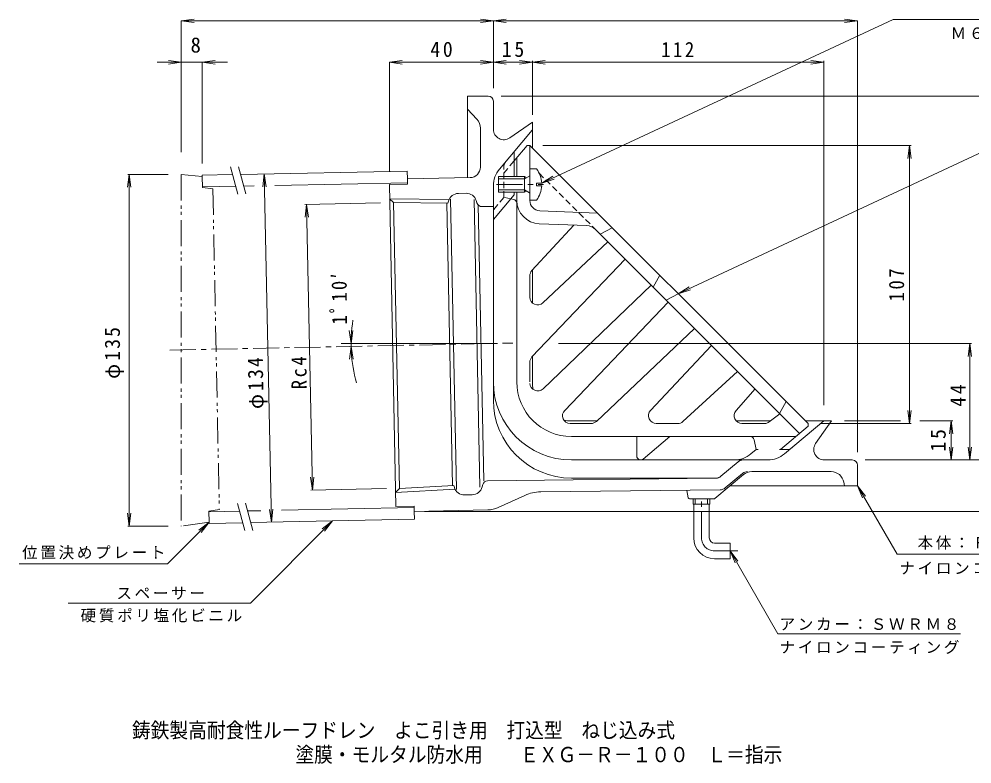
# Model space of a CAD drawing. Units: millimetres, scale not verified. Extents: x -212 to 343, y -275 to 261.
# Drawn here: x -211.6 to 154.8, y -274.7 to 12 of the extents above; entities that cross this region are included whole.
import ezdxf
from ezdxf.enums import TextEntityAlignment as Align

# ---------------------------------------------------------------- set-up
doc = ezdxf.new("R2010")
doc.units = ezdxf.units.MM
doc.header["$LTSCALE"] = 2
for name, pattern in [('CHAIN1', [8, 5, -1, 1, -1]), ('DASHED1', [1.8, 1.2, -0.6]), ('DOUBLE_CHAIN1', [8.8, 5, -1, 0.6, -0.6, 0.6, -1])]:
    doc.linetypes.add(name, pattern=pattern)
for name, color, linetype, lineweight in [('0-0', 3, 'Continuous', 9), ('0-2', 6, 'Continuous', 5), ('0-3', 4, 'Continuous', 9), ('0-4', 7, 'Continuous', 9), ('0-5', 7, 'Continuous', 9)]:
    doc.layers.add(name, color=color, linetype=linetype, lineweight=lineweight)
doc.layers.add('F-4', color=2, linetype='Continuous')
doc.styles.add('ＭＳ ゴシック', font='')
doc.styles.get('ＭＳ ゴシック').set_extended_font_data('MS Gothic')

msp = doc.modelspace()

# ---------------------------------------------------------------- linework, layer by layer
at = {"layer": '0-0'}
for p, q in [((-31.238, -17.68), (-39.238, -17.68)), ((-39.238, -17.68), (-39.238, -49.073)), ((-29.238, -19.68), (-29.238, -30.499)), ((-35.581, -26.602), (-39.238, -22.68)), ((-22.943, -33.776), (-14.238, -27.68)), ((-14.238, -37.68), (-14.238, -27.68)), ((-34.238, -45.052), (-34.238, -30.012)), ((-26.898, -45.768), (-14.355, -30.82)), ((-21.238, -48.68), (-21.238, -39.023)), ((-69.238, -51.685), (-62.239, -51.542)), ((-29.238, -134.68), (-29.238, -52.196)), ((-21.238, -55.68), (-21.238, -54.68)), ((-69.126, -57.169), (-46.237, -57.418)), ((-46.699, -58.891), (-46.496, -58.124)), ((-43.408, -169.048), (-45.682, -57.397)), ((-39.745, -55.085), (-42.71, -55.145)), ((-34.425, -168.127), (-36.678, -57.488)), ((-35.566, -58.8), (-35.841, -57.907)), ((-21.238, -55.68), (-29.238, -65.215)), ((-67.617, -58.663), (-46.699, -58.891)), ((-44.939, -167.564), (-47.152, -58.886)), ((-32.974, -165.72), (-35.136, -59.555)), ((-33.614, -60.211), (-29.238, -60.122)), ((-14.238, -97.275), (-14.238, -84.607)), ((-29.238, -112.883), (-87.832, -112.883)), ((-14.238, -127.68), (-14.238, -117.879)), ((0.762, -142.68), (10.564, -142.68)), ((64.095, -142.68), (77.29, -142.68)), ((82.674, -155.341), (97.762, -142.68)), ((90.763, -142.68), (100.762, -142.68)), ((94.667, -151.386), (100.762, -142.68)), ((25.886, -148.68), (25.886, -156.214)), ((38.612, -148.68), (28.295, -157.337)), ((71.762, -153.68), (69.784, -155.341)), ((71.762, -153.68), (72.582, -153.68)), ((80.76, -153.68), (83.561, -153.68)), ((76.246, -157.68), (0.762, -157.68)), ((58.241, -163.991), (64.926, -158.382)), ((108.762, -157.68), (97.943, -157.68)), ((110.762, -159.68), (110.762, -167.68)), ((-31.451, -165.702), (56.348, -164.693)), ((56.328, -164.68), (0.762, -164.68)), ((55.902, -172.563), (66.882, -163.35)), ((59.894, -168.478), (66.564, -162.882)), ((70.096, -162.18), (100.589, -162.18)), ((-33.362, -167.192), (-33.597, -168.082)), ((110.762, -167.68), (61.721, -167.68)), ((105.509, -166.286), (105.762, -167.68)), ((-66.825, -170.175), (-43.964, -168.994)), ((-37.383, -171.061), (-40.348, -171.121)), ((-17.137, -171.337), (-27.347, -176.027)), ((58.008, -169.174), (-11.047, -169.968)), ((45.685, -172.274), (45.144, -169.431)), ((55.58, -172.68), (46.176, -172.68)), ((-31.318, -176.939), (-59.674, -177.516))]:
    msp.add_line(p, q, dxfattribs=at)
at = {"layer": '0-0', "linetype": 'DASHED1'}
for q in [(-25.238, -44.881), (-29.238, -61.447)]:
    msp.add_line((-25.238, -56.68), q, dxfattribs=at)
at = {"layer": '0-0', "linetype": 'CHAIN1'}
msp.add_line((-153.654, -115.417), (-21.799, -112.731), dxfattribs=at)
at = {"layer": '0-0', "color": 2}
for p, q in [((47.587, -174.68), (47.587, -172.68)), ((47.587, -174.68), (53.937, -174.68)), ((47.762, -187.68), (47.762, -174.68)), ((48.402, -174.68), (48.402, -172.68)), ((53.122, -174.68), (53.122, -172.68)), ((53.762, -187.68), (53.762, -174.68)), ((53.937, -174.68), (53.937, -172.68)), ((55.762, -189.68), (61.762, -189.68)), ((61.762, -189.68), (61.762, -195.68)), ((55.762, -195.68), (61.762, -195.68))]:
    msp.add_line(p, q, dxfattribs=at)
at = {"layer": '0-0', "color": 2, "linetype": 'CHAIN1'}
for p, q in [((50.762, -187.68), (50.762, -172.68)), ((55.762, -192.68), (64.762, -192.68))]:
    msp.add_line(p, q, dxfattribs=at)
at = {"layer": '0-0'}
for points in [[(-38.156, -49.051), (-62.28, -49.543), (-62.239, -51.542)], [(-69.238, -51.685), (-66.713, -175.659), (-59.714, -175.516), (-59.674, -177.516)], [(-69.126, -57.169), (-67.617, -58.663), (-65.378, -168.62), (-66.825, -170.175)], [(-65.378, -168.62), (-44.486, -167.541), (-44.253, -168.299)]]:
    msp.add_lwpolyline(points, dxfattribs=at)
for centre, radius, start, end in [((-31.238, -19.68), 2, 0, 90), ((-39.238, -30.012), 5, 0, 43.00027), ((-25.238, -30.499), 4, 180, 305.00014), ((-14.738, -30.498), 0.5, 320.0007, 0), ((-38.238, -45.052), 4, 271.16652, 0), ((-19.238, -52.196), 10, 140.00003, 180), ((-42.629, -59.144), 4, 91.16652, 165.22128), ((-39.664, -59.084), 4, 17.11217, 91.16687), ((-33.654, -58.211), 2, 197.11159, 271.16689), ((0.762, -127.68), 30, 180, 270), ((0.762, -127.68), 15, 180, 191.08398), ((0.762, -134.68), 30, 180, 270), ((0.762, -127.68), 15, 258.9164, 270), ((83.561, -150.68), 3, 270, 309.99988), ((97.943, -153.68), 4, 144.99966, 270), ((27.352, -156.214), 1.466, 180, 309.99997), ((63.356, -147.68), 10, 270, 309.99986), ((76.246, -147.68), 10, 270, 309.99995), ((66.854, -160.68), 3, 90, 129.99988), ((108.762, -159.68), 2, 0, 90), ((56.328, -161.68), 3, 270, 309.99988), ((56.313, -161.693), 3, 270.65973, 309.99962), ((68.492, -165.18), 3, 90, 130.00003), ((70.096, -167.18), 5, 90, 129.99995), ((100.589, -167.18), 5, 10.30489, 90), ((-40.43, -167.122), 4, 197.112, 271.16687), ((-37.465, -167.062), 4, 271.16652, 345.22145), ((-31.429, -167.702), 2, 90.65926, 165.22137), ((57.973, -166.174), 3, 270.65878, 309.99977), ((-10.875, -184.967), 15, 90.65897, 114.67551), ((46.176, -172.18), 0.5, 190.78464, 270), ((55.58, -172.18), 0.5, 270, 309.9993), ((-31.522, -166.941), 10, 271.16658, 294.67548)]:
    msp.add_arc(centre, radius, start, end, dxfattribs=at)
at = {"layer": '0-0', "linetype": 'DASHED1'}
msp.add_arc((-22.238, -44.881), 3, 139.99997, 180, dxfattribs=at)
at = {"layer": '0-0', "color": 2}
for radius in [8, 2]:
    msp.add_arc((55.762, -187.68), radius, 180, 270, dxfattribs=at)
at = {"layer": '0-0', "color": 2, "linetype": 'CHAIN1'}
msp.add_arc((55.762, -187.68), 5, 180, 270, dxfattribs=at)
at = {"layer": '0-2'}
for p, q in [((-21.238, -42.589), (-16.238, -36.68)), ((-15.238, -57.831), (-15.238, -36.68)), ((-20.238, -48.68), (-20.238, -41.407)), ((-20.238, -54.68), (-20.238, -127.68)), ((-21.443, -57.439), (-22.531, -57.222)), ((-11.391, -61.828), (10.762, -62.68)), ((1.63, -67.304), (-14.449, -84.837)), ((6.654, -67.526), (-11.584, -66.824)), ((9.998, -68.987), (88.474, -147.463)), ((16.419, -68.337), (11.823, -70.812)), ((14.813, -73.802), (-10.186, -97.228)), ((-14.413, -118.063), (21.383, -80.372)), ((-15.238, -95.039), (-15.238, -86.865)), ((34.727, -86.645), (32.252, -91.241)), ((31.467, -90.456), (-10.157, -130.279)), ((37.202, -96.191), (41.798, -93.716)), ((37.987, -96.976), (-1.836, -138.599)), ((10.38, -142.856), (48.071, -107.06)), ((54.641, -113.63), (31.215, -138.629)), ((-15.238, -127.68), (-15.238, -120.129)), ((64.626, -123.615), (43.606, -142.891)), ((64.074, -138.704), (71.377, -130.366)), ((83.277, -135.195), (80.802, -139.791)), ((76.785, -143.065), (80.921, -139.91)), ((0.762, -143.68), (8.314, -143.68)), ((33.404, -143.68), (41.578, -143.68)), ((66.331, -143.68), (74.965, -143.68)), ((81.126, -153.68), (91.763, -144.68)), ((91.763, -144.68), (91.763, -143.68)), ((87.035, -148.68), (0.762, -148.68)), ((71.004, -149.886), (71.763, -153.68))]:
    msp.add_line(p, q, dxfattribs=at)
at = {"layer": '0-2', "linetype": 'DASHED1'}
for p, q in [((-25.238, -47.317), (-21.238, -42.589)), ((-11.61, -47.379), (9.998, -68.987)), ((-22.531, -57.222), (-25.238, -56.68))]:
    msp.add_line(p, q, dxfattribs=at)
at = {"layer": '0-2', "color": 4, "lineweight": 9}
for p, q in [((-12.638, -45.68), (-15.238, -45.68)), ((-27.238, -48.68), (-27.238, -54.68)), ((-17.238, -48.68), (-27.238, -48.68)), ((-17.238, -49.55), (-27.238, -49.55)), ((-17.238, -49.55), (-15.365, -48.498)), ((-17.238, -48.68), (-16.474, -49.121)), ((-17.238, -48.68), (-17.238, -54.68)), ((-12.638, -52.159), (-12.638, -51.201)), ((-10.649, -51.201), (-12.638, -51.201)), ((-17.238, -53.81), (-27.238, -53.81)), ((-17.238, -54.68), (-27.238, -54.68)), ((-17.238, -53.81), (-15.365, -54.862)), ((-17.238, -54.68), (-16.474, -54.239)), ((-10.649, -52.159), (-12.638, -52.159)), ((-12.638, -57.68), (-15.238, -57.68))]:
    msp.add_line(p, q, dxfattribs=at)
at = {"layer": '0-2', "color": 4, "linetype": 'CHAIN1', "lineweight": 9}
msp.add_line((-27.995, -51.68), (-9.951, -51.68), dxfattribs=at)
at = {"layer": '0-2'}
msp.add_lwpolyline([(-16.238, -36.68), (-15.238, -36.68), (91.763, -143.68)], dxfattribs=at)
at = {"layer": '0-2', "color": 4, "lineweight": 9}
for centre, radius, start, end in [((-20.638, -51.68), 10, 2.74562, 36.86987), ((-15.488, -48.28), 0.25, 299.32918, 0), ((-15.488, -55.08), 0.25, 0, 60.67082), ((-20.638, -51.68), 10, 323.13013, 357.25438)]:
    msp.add_arc(centre, radius, start, end, dxfattribs=at)
at = {"layer": '0-2'}
for centre, radius, start, end in [((-21.738, -58.91), 1.5, 0, 78.6897), ((-11.238, -57.831), 9, 180, 267.79758), ((-11.238, -57.831), 4, 180, 267.79758), ((6.462, -72.522), 5, 45.0002, 87.79736), ((-12.238, -86.865), 3, 137.47789, 180.00017), ((-12.238, -95.039), 3, 180.00034, 313.13882), ((-12.238, -120.129), 3, 136.47731, 180.00017), ((0.762, -127.68), 21, 180, 270), ((-12.23, -128.111), 3, 181.89812, 313.73378), ((0.332, -140.673), 3, 136.26622, 268.10188), ((33.404, -140.68), 3, 136.86118, 269.99966), ((66.331, -140.68), 3, 138.78688, 270), ((8.314, -140.68), 3, 269.99983, 313.52269), ((0.762, -127.68), 16, 268.10173, 270), ((41.578, -140.68), 3, 269.99983, 312.52211), ((74.965, -140.68), 3, 270, 307.34552), ((69.533, -150.18), 1.5, 11.30965, 90)]:
    msp.add_arc(centre, radius, start, end, dxfattribs=at)
at = {"layer": '0-3', "color": 7}
for p, q in [((-130.294, -44.926), (-127.495, -55.372)), ((-127.205, -44.863), (-124.406, -55.309)), ((-127.657, -174.399), (-124.858, -184.845)), ((-124.568, -174.337), (-121.769, -184.782))]:
    msp.add_line(p, q, dxfattribs=at)
at = {"layer": '0-3'}
for p, q in [((-126.405, -47.848), (-62.341, -46.543)), ((-62.28, -49.543), (-62.341, -46.543)), ((-141.229, -48.15), (-129.494, -47.911)), ((-141.219, -48.65), (-141.229, -48.15)), ((-113.239, -52.081), (-62.249, -51.042)), ((-141.138, -52.649), (-128.295, -52.387)), ((-125.206, -52.324), (-121.237, -52.243)), ((-138.593, -177.623), (-126.857, -177.384)), ((-123.768, -177.321), (-118.692, -177.217)), ((-110.694, -177.055), (-59.704, -176.016)), ((-59.674, -177.516), (-59.613, -180.515)), ((-138.511, -181.622), (-138.501, -182.122)), ((-138.501, -182.122), (-125.658, -181.86)), ((-122.569, -181.798), (-59.613, -180.515))]:
    msp.add_line(p, q, dxfattribs=at)
at = {"layer": '0-3', "color": 7, "linetype": 'DOUBLE_CHAIN1'}
for p, q in [((-141.219, -48.65), (-149.238, -47.83)), ((-149.238, -47.83), (-149.238, -183.161)), ((-141.219, -48.65), (-141.133, -52.899)), ((-137.123, -53.317), (-141.133, -52.899)), ((-137.123, -53.317), (-134.609, -176.792)), ((-138.511, -181.622), (-149.238, -183.161))]:
    msp.add_line(p, q, dxfattribs=at)
msp.add_lwpolyline([(-134.609, -176.792), (-138.598, -177.373), (-138.511, -181.622)], dxfattribs=at)
at = {"layer": '0-4'}
for p, q in [((-149.238, 11.304), (-144.28, 11.957)), ((-149.238, 11.304), (-29.238, 11.304)), ((-149.238, 11.304), (-144.28, 10.651)), ((-149.238, -39.312), (-149.238, 11.304)), ((-29.238, 11.304), (-34.195, 11.957)), ((-29.238, 11.304), (-34.195, 10.651)), ((-29.238, 11.304), (-24.28, 11.957)), ((-29.238, 11.304), (110.762, 11.304)), ((-29.238, 11.304), (-24.28, 10.651)), ((-29.238, -14.68), (-29.238, 11.304)), ((110.762, 11.304), (105.805, 11.957)), ((110.762, 11.304), (105.805, 10.651)), ((110.762, -154.68), (110.762, 11.304)), ((-131.413, -4.696), (-158.559, -4.696)), ((-149.238, -4.696), (-154.195, -4.043)), ((-149.238, -4.696), (-154.195, -5.349)), ((-141.219, -4.696), (-136.262, -4.043)), ((-141.219, -4.696), (-136.262, -5.349)), ((-141.219, -43.65), (-141.219, -4.696)), ((-69.238, -4.696), (-64.28, -4.043)), ((-69.238, -4.696), (-29.238, -4.696)), ((-69.238, -4.696), (-64.28, -5.349)), ((-69.238, -46.685), (-69.238, -4.696)), ((-29.238, -4.696), (-34.195, -4.043)), ((-29.238, -4.696), (-34.195, -5.349)), ((-29.238, -4.696), (-24.28, -4.043)), ((-29.238, -4.696), (-14.238, -4.696)), ((-29.238, -4.696), (-24.28, -5.349)), ((-14.238, -4.696), (-19.195, -4.043)), ((-14.238, -4.696), (-19.195, -5.349)), ((-14.238, -4.696), (-9.28, -4.043)), ((-14.238, -4.096), (-14.238, -24.958)), ((-14.238, -4.696), (97.762, -4.696)), ((-14.238, -4.696), (-9.28, -5.349)), ((97.762, -4.696), (92.805, -4.043)), ((97.762, -4.696), (92.805, -5.349)), ((97.762, -4.096), (97.762, -136.629)), ((-26.238, -17.68), (163.362, -17.68)), ((-10.238, -36.68), (131.362, -36.68)), ((130.762, -36.68), (130.11, -41.637)), ((130.762, -36.68), (130.762, -143.68)), ((130.762, -36.68), (131.415, -41.637)), ((-169.238, -47.83), (-169.89, -52.788)), ((-154.238, -47.83), (-169.838, -47.83)), ((-169.238, -47.83), (-169.238, -183.161)), ((-169.238, -47.83), (-168.585, -52.788)), ((-117.329, -47.663), (-117.881, -52.632)), ((-117.329, -47.663), (-114.601, -181.635)), ((-117.329, -47.663), (-116.576, -52.606)), ((-72.616, -58.765), (-101.688, -59.357)), ((-101.088, -59.345), (-101.64, -64.314)), ((-101.088, -59.345), (-98.849, -169.302)), ((-101.088, -59.345), (-100.335, -64.288)), ((-83.983, -112.883), (-84.636, -107.926)), ((-83.983, -112.883), (-83.331, -107.926)), ((154.591, -112.883), (-4.154, -112.883)), ((153.991, -112.883), (153.338, -117.84)), ((153.991, -157.68), (153.991, -112.883)), ((153.991, -112.883), (154.644, -117.84)), ((-83.972, -113.998), (-84.524, -118.967)), ((-83.972, -113.998), (-83.219, -118.94)), ((130.762, -143.68), (130.11, -138.723)), ((130.762, -143.68), (131.415, -138.723)), ((105.762, -142.68), (127.348, -142.68)), ((134.716, -142.68), (147.362, -142.68)), ((146.762, -142.68), (146.11, -147.637)), ((146.762, -142.68), (146.762, -157.68)), ((146.762, -142.68), (147.415, -147.637)), ((96.763, -143.68), (131.362, -143.68)), ((146.762, -157.68), (146.11, -152.723)), ((146.762, -157.68), (147.415, -152.723)), ((153.991, -157.68), (153.338, -152.723)), ((153.991, -157.68), (154.644, -152.723)), ((113.762, -157.68), (163.362, -157.68)), ((-98.849, -169.302), (-99.602, -164.359)), ((-98.849, -169.302), (-98.297, -164.332)), ((-70.377, -168.722), (-99.449, -169.314)), ((-169.238, -183.161), (-169.89, -178.204)), ((-169.238, -183.161), (-168.585, -178.204)), ((-114.601, -181.635), (-115.355, -176.692)), ((-114.601, -181.635), (-114.05, -176.666)), ((163.362, -177.516), (-55.674, -177.516)), ((-154.238, -183.161), (-169.838, -183.161))]:
    msp.add_line(p, q, dxfattribs=at)
msp.add_arc((-29.238, -112.883), 54.745, 170.53571, 196.065, dxfattribs=at)
at = {"layer": '0-5'}
for p, q in [((-10.649, -51.201), (124.513, 11.826)), ((202.59, 11.826), (124.513, 11.826)), ((41.798, -93.716), (179.038, -29.72)), ((-10.649, -51.201), (-6.432, -48.515)), ((-10.649, -51.201), (-5.881, -49.698)), ((41.798, -93.716), (46.015, -91.029)), ((41.798, -93.716), (46.567, -92.212)), ((110.762, -167.68), (113.806, -171.647)), ((110.762, -167.68), (112.676, -172.3)), ((110.762, -167.68), (125.949, -193.985)), ((-138.511, -181.622), (-154.554, -197.664)), ((-138.511, -181.622), (-142.478, -184.666)), ((-138.511, -181.622), (-141.555, -185.589)), ((-91.091, -181.156), (-122.687, -212.752)), ((-91.091, -181.156), (-95.058, -184.2)), ((-91.091, -181.156), (-94.135, -185.123)), ((61.762, -192.68), (64.806, -196.647)), ((61.762, -192.68), (63.676, -197.3)), ((61.762, -192.68), (80.185, -224.589)), ((125.949, -193.985), (196.716, -193.985)), ((-211.616, -197.664), (-154.554, -197.664)), ((-192.747, -212.752), (-122.687, -212.752)), ((80.185, -224.589), (150.317, -224.589))]:
    msp.add_line(p, q, dxfattribs=at)

# ---------------------------------------------------------------- texts
at = {"layer": '0-4', "color": 2, "style": 'ＭＳ ゴシック'}
msp.add_text('8', height=5.865, dxfattribs=at).set_placement((-145.688, -2.696), align=Align.BOTTOM_LEFT)
at = {"layer": '0-4', "color": 2, "char_height": 5.865, "attachment_point": 7, "style": 'ＭＳ ゴシック'}
for s, insert in [('\\T1.27;\\W0.95;40', (-53.488, -2.696)), ('\\T1.27;\\W0.95;15', (-25.988, -2.696)), ('\\T1.27;\\W0.9;112', (35.262, -2.696))]:
    msp.add_mtext(s, dxfattribs=dict(at, insert=insert))
for s, insert, rotation in [('\\T1.23;\\W0.9;1ﾟ10′', (-85.398, -105.572), 90.583), ('\\T1.27;\\W0.9;107', (128.762, -96.68), 90), ('\\T1.21;\\W0.95;φ135', (-171.238, -126.496), 90), ('\\T1.21;\\W0.95;φ134', (-116.012, -138.026), 90.854), ('\\T1.27;\\W0.9;Rc4', (-100.885, -130.463), 90.854), ('\\T1.27;\\W0.95;44', (152.278, -137.21), 90), ('\\T1.27;\\W0.95;15', (144.762, -154.43), 90)]:
    msp.add_mtext(s, dxfattribs=dict(at, insert=insert, rotation=rotation))
at = {"layer": '0-5', "char_height": 4.399, "attachment_point": 7, "style": 'ＭＳ ゴシック'}
for s, insert in [('\\T1.17;Ｍ６×１２', (146.552, 4.231)), ('\\T1.17;本体：ＦＣ１５０', (133.833, -192.222)), ('\\T1.17;位置決めプレート', (-210.445, -195.972)), ('\\T1.17;ナイロンコーティング', (126.833, -201.987)), ('\\T1.17;スペーサー', (-174.213, -211.411)), ('\\T1.17;硬質ポリ塩化ビニル', (-187.968, -220.233)), ('\\T1.17;アンカー：ＳＷＲＭ８', (80.751, -223.274)), ('\\T1.17;ナイロンコーティング', (80.751, -232.402))]:
    msp.add_mtext(s, dxfattribs=dict(at, insert=insert))
at = {"layer": 'F-4', "style": 'ＭＳ ゴシック', "width": 0.9}
for s, p in [('鋳鉄製高耐食性ルーフドレン\u3000よこ引き用\u3000打込型\u3000ねじ込み式', (-168.207, -266.372)), ('塗膜・モルタル防水用\u3000\u3000ＥＸＧ－Ｒ－１００\u3000Ｌ＝指示', (-105.353, -275.739))]:
    msp.add_text(s, height=5.865, dxfattribs=at).set_placement(p, align=Align.BOTTOM_LEFT)

doc.saveas('drawing.dxf')
